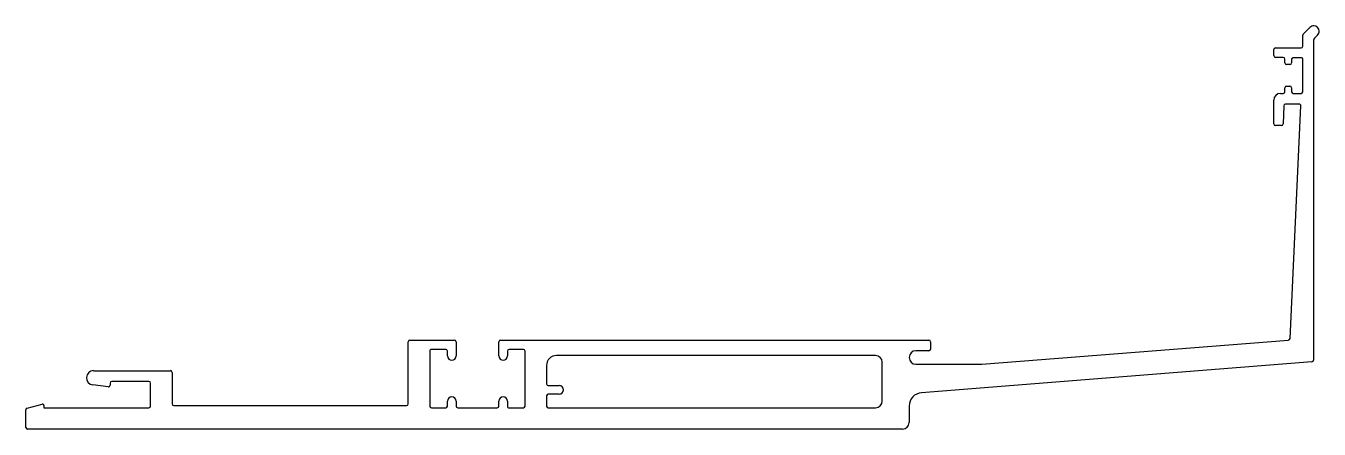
# Model space of a CAD drawing. Extents: x -92 to 100, y 2 to 62.
import ezdxf

# ---------------------------------------------------------------- set-up
doc = ezdxf.new("R2010")
doc.units = 0
doc.layers.add('1', color=4, linetype='CONTINUOUS')
doc.layers.add('5', color=6, linetype='CONTINUOUS')

msp = doc.modelspace()

# ---------------------------------------------------------------- linework, layer by layer
at = {"layer": '1', "color": 7, "linetype": 'CONTINUOUS'}
for p, q in [((97.26, 60.46), (98.25, 61.46)), ((97.19, 58.67), (97.19, 60.29)), ((98.79, 59.56), (98.79, 12.1)), ((99.38, 60.32), (98.91, 59.84)), ((92.89, 57.27), (92.89, 58.17)), ((93.14, 58.42), (95.04, 58.42)), ((95.04, 58.42), (96.94, 58.42)), ((94.29, 57.02), (93.14, 57.02)), ((94.54, 56.2), (94.54, 56.77)), ((95.29, 55.95), (94.79, 55.95)), ((95.54, 56.77), (95.54, 56.2)), ((96.99, 56.97), (95.74, 56.97)), ((97.19, 51.92), (97.19, 56.77)), ((94.54, 51.92), (94.54, 52.5)), ((94.79, 52.75), (95.29, 52.75)), ((95.54, 52.5), (95.54, 51.92)), ((92.89, 47.15), (92.89, 50.67)), ((93.89, 51.67), (94.29, 51.67)), ((96.65, 50.07), (94.63, 50.07)), ((95.79, 51.67), (96.94, 51.67)), ((94.38, 49.83), (94.28, 47.14)), ((95.3, 15.32), (96.9, 49.81)), ((94.03, 46.9), (93.14, 46.9)), ((-35.46, 5.62), (-35.46, 14.84)), ((-35.21, 15.09), (-28.63, 15.09)), ((-32.28, 13.44), (-32.28, 5.29)), ((-29.9, 13.69), (-32.03, 13.69)), ((-29.65, 12.72), (-29.65, 13.44)), ((-28.38, 14.84), (-28.38, 14.84)), ((-28.38, 14.84), (-28.38, 12.72)), ((-22.03, 12.72), (-22.03, 14.84)), ((-21.78, 15.09), (41.75, 15.09)), ((-20.76, 13.44), (-20.76, 12.72)), ((-18.38, 13.69), (-20.51, 13.69)), ((-18.13, 5.29), (-18.13, 13.44)), ((41.75, 13.49), (39.82, 13.49)), ((42, 14.84), (42, 13.74)), ((49.61, 11.49), (95.07, 15.09)), ((98.56, 11.85), (40.67, 7.27)), ((-82.13, 10.54), (-70.75, 10.54)), ((-70.5, 10.29), (-70.5, 5.62)), ((39.82, 11.49), (49.53, 11.49)), ((-79.97, 8.14), (-82.26, 8.42)), ((-79.69, 8.69), (-79.69, 8.39)), ((-73.93, 8.94), (-79.44, 8.94)), ((-73.68, 5.29), (-73.68, 8.69)), ((-29.65, 5.29), (-29.65, 6.01)), ((-28.38, 6.01), (-28.38, 5.29)), ((-22.03, 5.29), (-22.03, 6.01)), ((-20.76, 6.01), (-20.76, 5.19)), ((-92.18, 2.12), (-92.18, 4.73)), ((-91.99, 4.97), (-89.75, 5.57)), ((-89.49, 5.38), (-89.49, 5.04)), ((-89.49, 5.04), (-73.93, 5.04)), ((-70.25, 5.37), (-35.71, 5.37)), ((-32.03, 5.04), (-29.9, 5.04)), ((-28.13, 5.04), (-22.28, 5.04)), ((-20.61, 5.04), (-18.38, 5.04)), ((38.82, 5.28), (38.82, 2.87)), ((37.82, 1.87), (-91.93, 1.87))]:
    msp.add_line(p, q, dxfattribs=at)
for centre, radius, start, end in [((98.82, 60.89), 0.8, 90, 135), ((98.82, 60.89), 0.8, 360, 90), ((97.44, 60.29), 0.254, 135, 180), ((99.19, 59.56), 0.4, 135.0001, 180), ((98.82, 60.89), 0.8, 315, 360), ((93.14, 58.17), 0.25, 90, 180), ((96.94, 58.67), 0.25, 270, 0), ((93.14, 57.27), 0.25, 180, 270), ((94.29, 56.77), 0.25, 360, 90), ((94.79, 56.2), 0.25, 180, 270), ((95.29, 56.2), 0.25, 270, 0), ((95.74, 56.77), 0.2, 90, 180), ((96.99, 56.77), 0.2, 360, 90), ((94.29, 51.92), 0.25, 270, 0), ((94.79, 52.5), 0.25, 90, 180), ((95.29, 52.5), 0.25, 360, 90), ((95.79, 51.92), 0.25, 180, 270), ((96.94, 51.92), 0.25, 270, 0), ((93.89, 50.67), 1, 90, 180), ((94.63, 49.82), 0.25, 90, 177.8587), ((96.65, 49.82), 0.25, 357.3435, 90), ((93.14, 47.15), 0.25, 180, 270), ((94.03, 47.15), 0.25, 270, 357.8587), ((-35.21, 14.84), 0.25, 90, 180), ((-32.03, 13.44), 0.25, 90.0753, 180.0753), ((-29.9, 13.44), 0.25, 360, 90), ((-28.63, 14.84), 0.25, 360, 90), ((-21.78, 14.84), 0.25, 90, 180), ((-20.51, 13.44), 0.25, 90, 180), ((-18.38, 13.44), 0.25, 360, 90), ((39.82, 12.49), 1, 90, 270), ((41.75, 14.84), 0.25, 360, 90), ((41.75, 13.74), 0.25, 270, 0), ((95.05, 15.34), 0.25, 274.5239, 357.3941), ((-29.02, 12.72), 0.635, 180, 0), ((-21.4, 12.72), 0.635, 180, 0), ((98.54, 12.1), 0.25, 274.5239, 360), ((-82.13, 9.48), 1.07, 90, 263), ((-70.75, 10.29), 0.251, 360, 90), ((49.53, 12.49), 1, 270, 274.5239), ((-79.94, 8.39), 0.251, 263.0001, 0.0001), ((-79.44, 8.69), 0.251, 90, 180), ((-73.93, 8.69), 0.251, 360, 90), ((-29.02, 6.01), 0.635, 0, 180), ((-21.4, 6.01), 0.635, 0, 180), ((40.82, 5.28), 2, 94.5239, 180), ((-91.93, 4.73), 0.25, 105.0001, 180.0001), ((-89.7, 5.38), 0.203, 0, 105), ((-73.93, 5.29), 0.25, 270, 0), ((-70.25, 5.62), 0.25, 180, 270), ((-35.71, 5.62), 0.25, 270, 360), ((-32.03, 5.29), 0.25, 180, 270), ((-29.9, 5.29), 0.25, 270, 360), ((-28.13, 5.29), 0.25, 180, 270), ((-22.28, 5.29), 0.25, 270, 0), ((-20.61, 5.19), 0.15, 180, 270), ((-18.38, 5.29), 0.25, 270, 360), ((-91.93, 2.12), 0.25, 180, 270), ((37.82, 2.87), 1, 270, 360)]:
    msp.add_arc(centre, radius, start, end, dxfattribs=at)
at = {"layer": '5', "color": 7, "linetype": 'CONTINUOUS'}
for p, q in [((33.82, 12.79), (-13.46, 12.79)), ((34.82, 6.04), (34.82, 11.79)), ((-14.96, 11.29), (-14.96, 8.59)), ((-14.71, 8.34), (-13.11, 8.34)), ((-14.96, 6.79), (-14.96, 5.29)), ((-13.11, 7.04), (-14.71, 7.04)), ((-14.71, 5.04), (33.82, 5.04))]:
    msp.add_line(p, q, dxfattribs=at)
for centre, radius, start, end in [((-13.46, 11.29), 1.5, 90, 180), ((33.82, 11.79), 1, 360, 90), ((-14.71, 8.59), 0.25, 180, 270), ((-13.11, 7.69), 0.65, 270, 90), ((-14.71, 6.79), 0.25, 90, 180), ((33.82, 6.04), 1, 270, 0), ((-14.71, 5.29), 0.25, 180, 270)]:
    msp.add_arc(centre, radius, start, end, dxfattribs=at)

doc.saveas('drawing.dxf')
